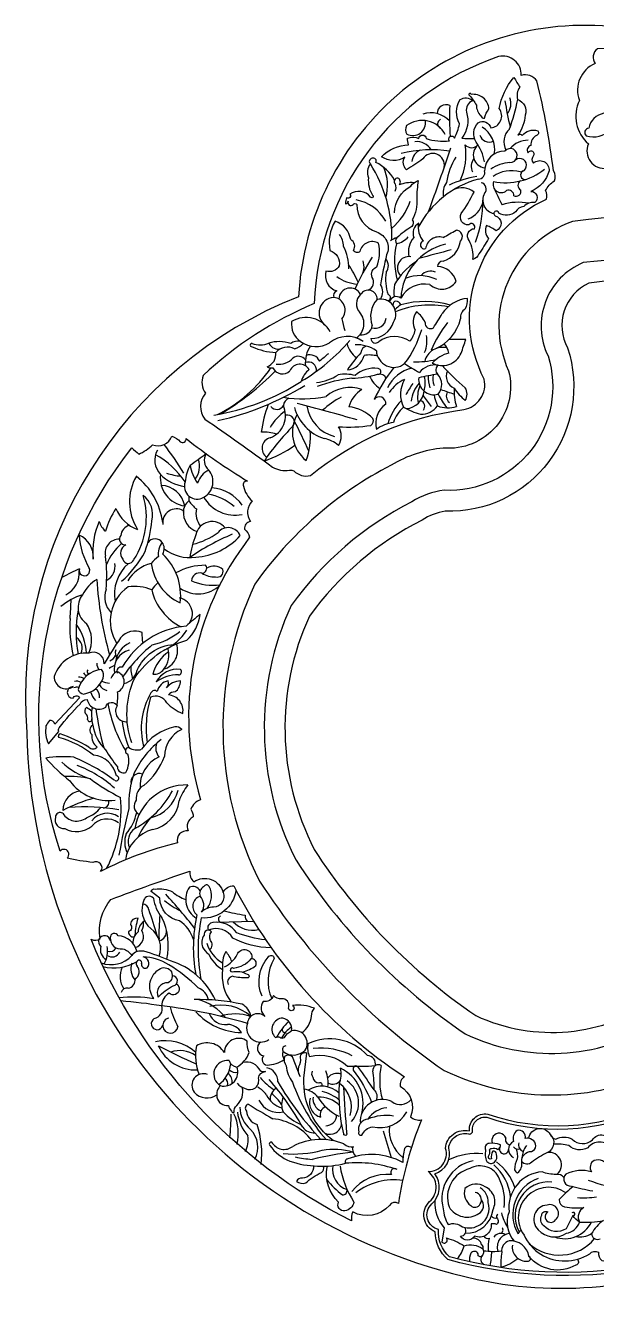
# Model space of a CAD drawing. Header units: metres. Extents: x 470 to 1949, y 2407 to 3900.
# Drawn here: x 486 to 1138, y 2442 to 3891 of the extents above; entities that cross this region are included whole.
import ezdxf

# ---------------------------------------------------------------- set-up
doc = ezdxf.new("R2010")
doc.units = ezdxf.units.M
for name, color, linetype in [('3', 3, 'Continuous'), ('4', 4, 'Continuous'), ('7', 7, 'Continuous')]:
    doc.layers.add(name, color=color, linetype=linetype)

# ---------------------------------------------------------------- blocks, each defined once
blk = doc.blocks.new('窗-072')
at = {"layer": '3'}
for points in [[(-136.89, 1075.11, 0.11), (-144.97, 1093.94, -0.35), (-142.82, 1112.24, -0.52), (-130.96, 1107.39, 0.59), (-122.88, 1125.69, -0.14), (-108.88, 1155.28, 0.01), (-103.17, 1146.05, 0.25), (-105.31, 1134.27, -0.41), (-98.08, 1119.55, -0.12), (-105.04, 1100.54, -0.44), (-101.02, 1100.27, -0.31), (-86.28, 1104.56, -0.58), (-87.35, 1100.27, 0.3), (-92.72, 1090.64, 0.55), (-95.4, 1083.68, -1.11), (-90.3, 1081, 0.38), (-90.43, 1073.87, -0.69), (-75.44, 1066.47, -0.23), (-92.78, 1046.96, -0.74), (-89.11, 1036.37, 0.23), (-99.62, 1032.5, 0.25), (-107.32, 1027.38, -0.32), (-123.22, 1026.35, 1.52), (-126.81, 1023.79, -0.72), (-125.78, 1009.45, 0.05), (-135.01, 1014.57, 0.32), (-132.96, 1002.27, -0.02), (-142.19, 987.42, -0.24), (-147.84, 982.29, 0.15), (-151.43, 1000.22, -0.64), (-146.3, 1011.49, 0.91), (-151.94, 1015.08, -0.58), (-159.12, 1025.84, 0.04), (-146.81, 1046.33, 0.3), (-166.57, 1048.31)], [(-175.16, 1069.9, 0.83), (-195.61, 1077.8, -0.03), (-211.23, 1067.58, -0.34), (-212.85, 1079.41, -0.3), (-234.94, 1079.95, -0.2), (-209.08, 1091.25, -0.09), (-210.16, 1097.71, -0.2), (-199.38, 1097.17, -0.98), (-192.34, 1097.15, 0.1), (-170.29, 1095.02, -1.17), (-165.44, 1097.71, 0.05), (-160.59, 1111.16, -0.27), (-160.06, 1134.3, -0.36), (-148.2, 1133.22, 0.35), (-154.13, 1122.46, -0.25), (-158.44, 1097.71, 0.06), (-146.53, 1097.36, 0.06)], [(-222.52, 1057.75, 0.15), (-240.15, 1074.56, 0.69), (-243.72, 1078.43, 0.64), (-245.51, 1073.08, 0.27), (-247.3, 1059.98, 0.17), (-243.42, 1043.31, -1.25), (-245.21, 1041.53, 0.4), (-265.18, 1044.2, -1.01), (-268.16, 1040.93, 0.13), (-269.05, 1035.28, 0.38), (-266.67, 1037.66, 0.85), (-261.9, 1034.38, -0.66), (-258.42, 1034.37, 0.33), (-239.53, 1008.42, -0.45), (-230.08, 986.6)], [(-203.92, 1055.2, 0.12), (-217.8, 1053.13, 0.47), (-219.29, 1059.68, 0.67), (-221.97, 1054.03, -0.21), (-222.27, 1046.88)], [(-222.56, 1026.64, -0.27), (-207.07, 1051.94, -0.16), (-199.92, 1057.3, 0.04), (-201.41, 1040.04, -0.15), (-205.58, 1019.8, -0.33), (-205.88, 1013.55, 0.06), (-220.18, 1002.83, 0.06)], [(-247.53, 952.99, 0.47), (-243.76, 965.13, -0.44), (-239.21, 975.35, 0.14), (-237.69, 997.69, 0.5), (-255.51, 989.74, -0.48), (-261.57, 990.87, 0.45), (-264.23, 1001.1, 0.29), (-279.01, 1018.51, 0.19), (-283.93, 990.87, -0.37), (-275.22, 976.11, -0.36), (-287.73, 971.19, 0.41), (-277.49, 952.26, 0.41), (-280.4, 946.17)], [(-472.61, 522.43, -0.19), (-469.82, 583.74, -0.18), (-420.15, 619.97, 0.17), (-407.32, 644.5, 0.03), (-420.71, 633.35, 0.25), (-481.54, 594.33, 0.59), (-486.56, 588.76, 0.59)], [(-461.8, 617.23, -0.05), (-462.56, 627.22, 0.34), (-483.21, 622.2, 0.01), (-498.84, 597.67, 0.01)], [(-479.78, 578.93, 0.29), (-467.27, 591.42, -0.28), (-432.46, 616.08)], [(-498.84, 597.67, 0.56), (-513.35, 607.71, 0.35), (-546.27, 585.41, 0.63), (-528.42, 575.94, 0.98), (-528.42, 564.79, -0.66), (-522.28, 565.35), (-545.72, 540.26, 0.41), (-550.74, 543.61, 0.06), (-554.14, 538.64, 0.15), (-551.89, 521.31), (-542.05, 533.3, -0.21), (-541.51, 536.8, -0.03), (-521.72, 559.22, -0.26), (-515.02, 563.67, 0.54), (-497.16, 556.43, -0.74), (-486.56, 557.54)], [(-400.86, 364.91, 0.3), (-398.88, 385.84, 0.6), (-404.14, 385.47, 0.36), (-407.52, 376.46, 0.36)], [(-413.7, 335.24, 0.17), (-427.04, 353.21, -0.36), (-445.82, 374.59), (-454.08, 380.97, -0.47), (-450.33, 383.22, -0.15), (-433.8, 380.59, 0.1), (-421.24, 373.44)], [(-407.47, 381.58, 0.39), (-417.66, 385.09, 0.43), (-411.18, 355.67, 0.43)], [(-385.65, 379.91, -0.51), (-394.75, 365.96, 0.21), (-406.01, 361.46, 0.36), (-407.52, 376.46, 0.61), (-410.52, 358.84, 0.1), (-411.67, 302.03, 0.1)], [(-373.36, 382.29, -0.4), (-406.39, 355.84, 0.1), (-406.65, 297.45, 0.1)], [(-384.6, 362.48, 0.02), (-364.71, 358.46, 0.31), (-362.07, 352.48)], [(-469.28, 339.64, -0.05), (-466.5, 355.54, 0.41), (-473.87, 349.85, -0.53), (-475.55, 342.82, 0.46), (-470.4, 337.69, 0.46)], [(-468.94, 327.7, 0.47), (-462.81, 343.82, 0.1), (-461.14, 353.2)], [(-345.46, 335.01, -0.06), (-372.59, 341.58, 0.3), (-395.32, 351.34, 0.3)], [(-467.5, 323.74, 0.33), (-485.6, 338.8, 0.88), (-492.97, 336.79, 0.48), (-481.24, 326.42, -0.2), (-472.53, 320.06)], [(-398.43, 325.62, 0.46), (-397.75, 334.46, -0.28), (-396.63, 342.71, 0.77), (-403.76, 339.33, 0.23), (-405.26, 328.08, 0.1), (-399.26, 321.33, 0.16), (-386.11, 306.7)], [(-340.31, 327.51, -0.12), (-376.35, 336.71, 0.38), (-399.76, 344.18, 0.38)], [(-377.37, 314.25, 0.11), (-383.11, 323.96, 0.15), (-386.11, 306.7, 0.2), (-377.95, 275.72)], [(-384.23, 309.33, 0.15), (-372.22, 320.96, -0.94), (-358.41, 316.88)], [(-359.08, 316.83, -0.19), (-375.6, 307.83, 1.39), (-377.1, 304.45, -0.21), (-362.83, 302.2, -1.12), (-362.83, 298.83, -0.07), (-376.72, 300.33, 0.48), (-380.86, 292.45, 0.48)], [(-348.52, 281.28, -0.29), (-342.69, 318.6, -0.77), (-337.07, 317.19, 0.24), (-339.4, 279.07, 0.24)], [(-484.96, 280.12, -0.07), (-451.65, 279.27, -0.46), (-445.06, 307.8, -0.97), (-437.92, 294.08, 0.6), (-447.26, 280.37, -0.1), (-432.97, 291.34, 0.91), (-433.96, 300.83, 0.91)], [(-430.08, 293.16, -1.12), (-436.82, 284.21, 0.29), (-443.96, 272.14, 0.29)], [(-310.73, 246.51, 0.21), (-301.54, 262.5, -0.17), (-298.66, 269.85, 0.13), (-319.43, 272.48, -2.2), (-323.17, 271.12, 0.51), (-329.59, 278.92, -0.28), (-337.68, 282.15, -0.39), (-347.64, 276.43, 0.37), (-345.77, 262.01, 0.64), (-362.45, 255.43, 0.73), (-342.16, 240.13)], [(-325.85, 234.06, 0.65), (-328.41, 228.63, 0.37), (-307.61, 229.91, 0.68), (-320.41, 248.44, 0.68)], [(-372.63, 214, 0.18), (-360.87, 227.7, -0.13), (-362.59, 238.7, 0.61), (-384.38, 227.7, 0.42), (-411.08, 234.05, 0.14), (-408.49, 206.82)], [(-349.86, 237.68, 0.68), (-346.96, 224.8, 0.62), (-343.76, 215.85, 0.14), (-327.51, 221.16, -0.19), (-328.41, 228.63)], [(-372.38, 198.59, 0.17), (-364.55, 193.7, 0.69), (-352.06, 203.48, -0.33), (-345.2, 209.84, -0.26), (-349.85, 210.08, 0.36), (-366.89, 218.3, 0.36)], [(-280.52, 143.81, -0.25), (-308.73, 203.29), (-306.1, 227.23, 0.55), (-312.34, 222.96, -0.23), (-313.98, 214.11, 0.2), (-312.34, 204.93), (-319.57, 223.62, 0.36), (-327.12, 223.95, 0.24), (-325.48, 215.09, 0.14), (-319.57, 199.68, 0.1), (-287.37, 144.82)], [(-400.3, 206.9, 0.76), (-413.03, 190.03, 0.39), (-391.7, 187.67, 0.39)], [(-241.99, 192.22, 0.01), (-256.83, 213.63, 0.95), (-261.78, 211.16, -0.06), (-244.27, 180.5)], [(-387.81, 196.63, 0.26), (-391.48, 185.38, 0.39), (-380.46, 177.31, 0.21), (-377.53, 172.17, 0.57), (-375.08, 170.95, -0.23), (-372.63, 177.55, 0.28), (-367.38, 194.66)], [(-270.95, 194.87, 0.01), (-268.1, 151.3, -1.37), (-270.85, 150.48, -0.07), (-274.98, 197.71)], [(-328.4, 185.48, 0.21), (-328.5, 171.33, 0.11), (-311.18, 159.12, 0.11)], [(-223.41, 167.38, 0.14), (-247.85, 164.4, 0.47), (-256.5, 152.19, 0.68), (-253.52, 149.21, -0.26), (-243.38, 157.25, 0.34), (-210.89, 171.25, 0.34)], [(-94.68, 146.24, -0.74), (-74.53, 149.78, -0.54), (-76.92, 132.72, 0.05), (-91.96, 123.5, -0.49), (-101.53, 124.19, -0.42), (-92.3, 133.74, 0.71), (-91.62, 144.66, 0.28), (-98.11, 146.03, 0.6), (-105.97, 153.54, 0.29), (-109.39, 143.3, 0.59), (-109.39, 127.94)], [(-74.53, 149.78, 0.24), (-69.06, 145.35, -0.26), (-53.35, 145.35, 0.4), (-34.21, 144.66, -0.69), (-15.76, 141.25, -0.62), (-16.1, 137.16, 0.49), (-38.65, 137.16, -0.32), (-56.76, 139.21, 0.1), (-71.11, 140.57, 0.1)], [(-328.41, 131.68, 0.09), (-291.32, 134.88, -0.13), (-261.98, 133.12)], [(-106.62, 136.17, -0.1), (-105.67, 126.64, 0.13), (-108.24, 116.2, 0.23), (-105.35, 113.31, 0.29), (-101.53, 124.19)], [(-1.85, 142.08, 0.56), (-12.94, 136.37, 0.04), (-13.72, 121.03, -0.22), (-18.87, 119.01, 0.37), (-32.66, 125.14, 0.43), (-35.04, 114.25, 0.19), (-59.49, 111.99, 0.72), (-54.18, 100.76, 0.02), (-33.97, 96.19)], [(-147.81, 124.84, 0.43), (-176.24, 79.08, 0.11), (-171.54, 64.06, -0.29), (-157.91, 61.95, 0.24), (-140.76, 64.29, 0.34), (-133.48, 85.18, 0.28), (-141, 99.02, 0.28)], [(-299.6, 119.93, -0.43), (-310.2, 108.43, 0.35), (-315.85, 105.05, 0.2), (-307.04, 103.69, -0.08), (-292.12, 113.63, 0.38), (-290.31, 119.66, 0.38)], [(-274.37, 119.79, 0.11), (-261.09, 85.48, -0.32), (-269.79, 77.25, -0.6), (-275.75, 85.48, -0.25), (-286.74, 118.87)], [(-118.21, 80.49, 0.15), (-122.67, 107.47, 0.46), (-150.86, 117.33, 0.44), (-170.6, 80.96, 0.43), (-142.17, 74.62, 0.49), (-139.87, 87.66)], [(-61.29, 108.97, 0.25), (-68.91, 111.92, -0.11), (-81.94, 114.32, 0.43), (-113.48, 76.3, 0.28), (-108.59, 48.33)], [(-286.93, 106.82, 0.05), (-272.08, 92.34, 0.51), (-267.72, 97.4, 0.51)], [(-155.1, 55.85, 0.39), (-128.78, 78.61, 0.44), (-136.3, 99.96, 0.37), (-155.56, 98.32, 0.32), (-149.93, 82.13, 0.5), (-141, 83.77, 0.54), (-145.93, 94.8, 0.54)], [(-52.59, 100.35, 0.03), (-65.77, 87.84, 0.41), (-60.65, 81.11, 0.08), (-42.32, 80.3, 0.43), (-46.36, 66.57, 0.06), (-23.72, 67.92, 0.12), (-35.04, 55.54, 0.56), (-26.69, 50.69)], [(-184.27, 86.81, 0.2), (-175.29, 61.12), (-177.39, 47.5, 1.01), (-173.07, 51.37, -0.08), (-156.29, 43.79, -0.26), (-138.51, 40.99, 0.46), (-139.71, 44.98, 0.35), (-147.96, 51.28)], [(-124.08, 74.15, 0.47), (-125.02, 70.4, -0.45), (-125.49, 64.29, 0.18), (-130.66, 64.76, -0.59), (-146.4, 53.26, -0.59), (-159.8, 53.26, 0.66), (-155.6, 61.31)], [(-48.72, 31.07, -0.67), (-49.92, 25.57, -0.37), (-94.6, 33.99, 0.38), (-113.35, 48.66, 0.38), (-120.54, 37.74, 0.03), (-121.5, 23.4)], [(-99.29, 53.97, 0.14), (-83.35, 35.86, 0.28), (-36.79, 36.18, -0.4), (-28.36, 37.74, 0.24), (-25.23, 29.93, -0.11), (-11.48, 24.63, 0.69), (-7.81, 27.45, 0.69)], [(-162.83, 31.6, 0.12), (-156.29, 43.79, 0.12)], [(-138.51, 40.99, -0.38), (-139.91, 33.81, -0.73), (-142.91, 36.41, 0.56), (-149.9, 36.8, 0.11), (-151.32, 28.89, 0.11)], [(-110.39, 44.58, 0.47), (-96.06, 29.2, 0.86), (-94.6, 33.99)]]:
    blk.add_lwpolyline(points, format="xyb", dxfattribs=at)
for points in [[(-132.67, 1125.44, 0.44), (-149.66, 1139.16, 1.87), (-151.19, 1138.29, -0.05), (-144.65, 1128.93, 0.21), (-140.29, 1118.91, 0.39), (-136.81, 1116.52, -0.13)], [(-320.41, 248.44, 0.38), (-328.67, 260.58, 0.67), (-335.84, 242.02, -0.21), (-331.66, 242.49, 0.31), (-327.25, 242.02, -0.16)], [(-304.86, 235.98, 0.17), (-303.29, 223.88, -0.26), (-267.35, 214.91, 0.03), (-240.67, 215.35, 0.44), (-248.21, 225.05, 0.33)], [(216.11, 26.66, -0.11), (12.23, 24.79, -0.11), (-170.23, 33.53, -0.23), (-180.69, 59.43, -0.6), (-187.06, 83.75, 0.39), (-184.2, 112.54, 0.41), (-170.92, 136.94, -0.46), (-151.99, 150.32, 0.52), (-148.26, 153.52, -0.49), (-134.61, 166.19, 0.19), (18.17, 173.33, 0.2), (182.59, 160.96, -0.73), (195.48, 143.75, -0.48), (213, 113.28, 0.37), (221.58, 99.44, 0.33), (225.37, 69.46, -0.4), (224.33, 45.86, -0.08)], [(-131.9, 134.39, -0.62), (-130.13, 136.51, -0.26), (-124.12, 135.62, 0.34), (-121.83, 140.03, 0.13), (-132.43, 141.27, 0.58), (-135.79, 135.09, 0.19), (-134.55, 124.15, 0.45), (-127.48, 123.45, 0.3), (-125.36, 131.04, 0.44), (-129.07, 134.04, 0.17), (-130.31, 126.62, -0.68), (-133.14, 129.27, 0.24)], [(-46.36, 66.57, -0.12), (-52.73, 72.69), (-59.29, 60.21, -0.37), (-80.54, 63.02, -0.36), (-82.41, 73, -0.6), (-76.79, 76.13, 1.22), (-69.29, 68.64, 0.82), (-77.42, 82.68, 0.65), (-85.85, 59.27, 0.37), (-58.98, 55.84, 0.26)]]:
    blk.add_lwpolyline(points, format="xyb", close=True, dxfattribs=at)
blk.add_lwpolyline([(-391.36, 351.69), (-356.76, 352.65)], dxfattribs=at)
for centre, radius, start, end in [((-127.91, 1130.64), 16.15, 321.91, 19.07), ((-173.38, 1120.95), 8.54, 65.81, 179.95), ((11.01, 1116.65), 181.3, 176.18, 185.52), ((280.02, 1199.41), 402.99, 189.45, 193.08), ((-293.85, 1172.3), 192.34, 339.94, 348.6), ((-196.32, 1089.5), 24.92, 27.86, 126.45), ((-205.06, 1112.29), 12.14, 242.21, 9.09), ((-187.7, 1098.11), 23.56, 42.29, 109.35), ((-176.88, 1111.34), 4.58, 113.23, 246.53), ((-20.47, 1104.11), 17.39, 99.68, 170.25), ((-204.01, 1105.9), 8, 152.81, 212.92), ((-132.46, 1102.94), 9.1, 196.22, 296.37), ((-151.28, 1087.18), 24.09, 348.8, 59.48), ((-101.26, 1093.93), 17.2, 133.92, 206.68), ((-37.37, 1102.89), 4.17, 93.29, 229.8), ((-33.68, 1122.83), 23.98, 254.59, 314.02), ((-201.35, 1078.5), 15.86, 30.6, 96.2), ((-2998.06, 2044.28), 2986.33, 340.1, 341.33), ((-213.23, 1082.19), 58.73, 334.7, 8.87), ((-149.09, 1096.83), 8.27, 222.37, 316.53), ((-135.31, 1081.67), 12.25, 129.39, 264.04), ((-112.43, 1081.14), 6.57, 268.12, 140.38), ((-95.63, 1073.64), 21.92, 89.42, 140.05), ((-187.7, 970.85), 115.72, 81.16, 104.24), ((-193.59, 1074.49), 12.35, 109.29, 176.09), ((-108.87, 1045.96), 64.82, 148.7, 171.49), ((-137.33, 1070.85), 12.15, 143.12, 206.51), ((-117.59, 1066.03), 19.3, 89.71, 178.61), ((-108.88, 1034.67), 40.08, 95.4, 123.44), ((-103.41, 1071.89), 6.48, 274.1, 126.12), ((-356.65, 1002.41), 131.71, 359.33, 32.45), ((-273.77, 1052.66), 44.59, 344.86, 22.44), ((-142.68, 1064.69), 6.07, 269.78, 17.32), ((-111.51, 1037.05), 29.64, 73.21, 125.7), ((-116.97, 1115.21), 60.01, 259.15, 308.29), ((-98.37, 1062.53), 4.18, 112.7, 281.14), ((-118.3, 969.38), 92.52, 105.3, 151.91), ((-158.46, 1045.08), 17.89, 144.2, 190.95), ((-125.44, 955.33), 107.52, 100.07, 114.72), ((-141.3, 1049.21), 6.11, 316.23, 78.87), ((-120.99, 1053.54), 7.78, 159.39, 311.03), ((-100.12, 1052.65), 5, 121.54, 242.76), ((-265.94, 999.62), 39.85, 28.45, 79.85), ((-242.93, 1036.23), 104.39, 338.93, 1.31), ((-125.57, 1038.61), 12.99, 150.64, 259.39), ((468.94, 1332.5), 660.34, 205.29, 206.85), ((-113.99, 1042.91), 5.12, 359.06, 111.62), ((-106.89, 1047.01), 4.63, 244.56, 14.98), ((-261.62, 1055.42), 56.81, 309.77, 341.78), ((-160.67, 1042.19), 22.92, 290.83, 344.94), ((-104.76, 986.24), 50.39, 78.62, 107.83), ((-194.12, 1007.24), 10.8, 119.13, 202.47), ((-178.48, 1012.94), 21.44, 170.34, 218.56), ((-289.96, 994.66), 18.91, 0, 36.91), ((-216.24, 986.47), 16.83, 103.56, 127.32), ((-217.56, 999.8), 4.01, 130.74, 220.07), ((-225.02, 1017.75), 21, 282.07, 318.01), ((-188.91, 989.5), 20.4, 138.13, 192.8), ((-180.12, 990.81), 12.87, 72.94, 172.46), ((-256.31, 1157.61), 173.95, 297.36, 302.07), ((-164.16, 1004), 6.2, 314.45, 88.1), ((-307.22, 975.08), 41.13, 357.74, 28.43), ((-152, 981.41), 70.43, 167.03, 195.6), ((-161.57, 943.08), 54.97, 103.05, 177.66), ((356.7, -1016.8), 2075.71, 104.66, 105.54), ((-194.11, 996.02), 3.73, 107.66, 289.25), ((-182.38, 1002.66), 22.77, 285.35, 352.21), ((-51.59, 861.27), 228.25, 147.34, 156.01), ((-268.5, 975.36), 17, 324.44, 19.5), ((632.03, 792.01), 883.8, 167.28, 169.16), ((-238.16, 976.18), 9.81, 321.38, 42.52), ((-167.07, 927.16), 63.49, 123.74, 150.63), ((-208.8, 974.03), 10.94, 80.79, 222.81), ((-176.26, 975.3), 5.41, 90.99, 178.94), ((-352.64, 920.05), 103.68, 22.95, 33.47), ((-185.49, 963.39), 45.49, 171.58, 198.64), ((-198.69, 929.64), 37.2, 63.78, 111.46), ((-188.16, 959.55), 11.55, 65.87, 141.05), ((-181.81, 957.06), 18.34, 13.19, 89.56), ((-255.55, 996.06), 37.31, 233.98, 266.33), ((-264.65, 944.22), 10.83, 24.93, 178.42), ((-245.53, 951.3), 11.84, 325.43, 36.21), ((-181.65, 950.8), 41.44, 169.58, 185.9), ((-194.07, 933.51), 25.35, 77.89, 152.22), ((-177.63, 970.52), 16.53, 227.71, 325.85), ((-279.5, 931.4), 14.79, 93.48, 234.14), ((-281.75, 933.97), 12.27, 318.69, 83.68), ((-247.01, 939.96), 11.79, 131.53, 224.06), ((-247.53, 944.55), 8.44, 357.67, 149.84), ((-221, 928), 24.29, 138.16, 200.94), ((-235.79, 930.08), 14.51, 328.94, 103.18), ((-229.21, 946.06), 2.86, 234.23, 77.62), ((-220.83, 939.95), 6.9, 51.12, 163.28), ((-220.16, 938.96), 3.91, 107.03, 185.02), ((-221.72, 937.25), 5.46, 19.8, 85.65), ((-193.44, 853.95), 88.24, 74.12, 105.2), ((-149.41, 912.14), 33.28, 96.13, 146.13), ((-169.56, 943.64), 16.67, 329.43, 5.48), ((-267.92, 921.11), 16.37, 303.99, 40.56), ((-184.14, 894.52), 55.14, 126.04, 133.37), ((-188.78, 853.82), 85.08, 78.22, 112.59), ((-188.17, 922.79), 16.57, 144.68, 207.93), ((-215.94, 911.93), 24.91, 24.58, 55.1), ((-626.17, 1202.39), 524.91, 327.1, 328.83), ((-150.62, 927.19), 9.19, 119.9, 189.64), ((-300.81, 920.63), 19.75, 172.38, 235.96), ((-306.72, 900.82), 26.27, 28.68, 121.36), ((-59.94, 970.08), 217.14, 191.75, 194.76), ((-254.11, 920.9), 10.55, 262.42, 351.38), ((-245.19, 929.9), 23.02, 270.5, 341.49), ((-240.9, 927.01), 10.34, 251.24, 357.27), ((-188.25, 921.51), 5.1, 171.17, 303.42), ((-67.44, 842.1), 131.78, 142.51, 155.86), ((-200.72, 935.86), 42.29, 293.63, 346.03), ((-267.39, 882.09), 26.87, 55.59, 129.08), ((-240.51, 907.21), 4.5, 184.23, 311.37), ((-222.3, 883.32), 25.55, 55.56, 126.6), ((-294.96, 944.51), 102.48, 323.21, 343.6), ((-230.27, 921.54), 28.22, 322.6, 346.66), ((-220.02, 904.67), 28.35, 337.37, 10.81), ((-158.56, 155.01), 751.07, 89.7, 90.93), ((-394.65, 982.44), 251.87, 339.25, 342.35), ((-358.46, 900.71), 1.52, 74.04, 285.96), ((-350.66, 923.32), 22.4, 250.74, 292.27), ((-333.93, 949.91), 56.1, 244.55, 268.41), ((-332.37, 870.43), 33.62, 70.76, 106.96), ((-333.51, 906.58), 9.54, 204.72, 291.9), ((-348.82, 892.16), 13.44, 330.22, 7.13), ((-324.35, 883.89), 14.93, 62.79, 138.27), ((-314.48, 893.78), 10.8, 75.97, 129.02), ((-323.1, 914.8), 18.5, 287.55, 318.58), ((-297.11, 924.29), 24.87, 233.62, 300.93), ((-410.82, 1032.21), 193.53, 300.98, 318.94), ((-278.76, 884.08), 28.63, 146.18, 186.05), ((-246.1, 907.2), 22.2, 193.62, 235.87), ((-258.2, 868.19), 32.89, 55.95, 93.04), ((-247.44, 893.16), 7.01, 106.24, 177.95), ((-223.17, 896.19), 16.62, 182.59, 308.22), ((-177.03, 881.47), 17.14, 74.35, 167.21), ((-186.1, 890.97), 15.37, 8.35, 45.84), ((-349.02, 893.27), 14.2, 291.41, 326.71), ((-333.13, 901.78), 19.32, 264.24, 316.17), ((-312.61, 872.21), 10.35, 31.07, 156.72), ((-314.11, 881.52), 8.56, 37.05, 126.46), ((-304.44, 876.96), 7.7, 351.47, 112.56), ((-303.14, 881.16), 10.37, 24.64, 109.24), ((267.16, 233.31), 860.18, 129.97, 130.7), ((-269.12, 895.16), 18.1, 275.46, 346.41), ((-162.34, 806.82), 126.42, 136.77, 146.2), ((-246.43, 861.68), 29.67, 74.95, 99.88), ((-49.75, 1139.49), 303.86, 237.53, 240.61), ((-203.05, 978.4), 93.59, 269.12, 282.29), ((-183.93, 862.57), 19.29, 81.41, 140.85), ((-177.09, 900.71), 19.48, 240.9, 337.33), ((-162.44, 861.6), 32.71, 104.95, 137.51), ((-177.44, 877.14), 5.77, 128.66, 224.9), ((-450.76, 954.84), 134.16, 296.55, 325.59), ((-519.29, 1056.89), 257.54, 300.68, 315.37), ((-340.08, 886.44), 7.4, 239.49, 283.04), ((-329.23, 883.51), 10.13, 205.04, 314.63), ((-290.02, 860.36), 22, 128.57, 164.38), ((-301.7, 910.5), 45.74, 276.36, 303.94), ((-269.74, 838.66), 34.49, 73.39, 100.75), ((-270.15, 997.46), 128.44, 273.09, 284.23), ((-242.34, 853.34), 25.4, 80.5, 133.66), ((-223.29, 880.74), 24.9, 202.39, 238.17), ((-78.3, 769.17), 182.15, 142.69, 154), ((-238.17, 875.66), 2.73, 261.59, 89.6), ((-236.38, 867.13), 6.08, 18.58, 107.19), ((-198.26, 845.54), 34.18, 103, 154.6), ((-184.92, 868.12), 14.62, 173.76, 285.68), ((-138.4, 593.26), 283.12, 98.76, 102.45), ((-220.8, 864.69), 27.54, 343.73, 12.97), ((-162.25, 870), 28.31, 176.89, 200.25), ((-170, 868.54), 16.09, 166.11, 202.3), ((-191.59, 863.25), 14.06, 319.1, 44.28), ((10.79, 1054.86), 255.82, 222.74, 229.54), ((-160.7, 871.13), 12.59, 156.56, 245.9), ((-430.49, 1051.73), 220.5, 279.4, 302.75), ((-449.89, 1094.62), 272.22, 282.59, 301.43), ((-248.99, 737.35), 132.63, 96.16, 110.86), ((-265.02, 826.29), 34.13, 70.3, 131.44), ((-240.01, 835.22), 26.85, 120.21, 165.26), ((-200.83, 838.99), 31.44, 112.55, 147.85), ((-189.34, 853.86), 27.48, 148.96, 206.16), ((-131.39, 810.1), 91.35, 143.75, 151.64), ((-175.37, 843.83), 31.55, 138.79, 173.62), ((-175.43, 851.74), 25.14, 155.39, 194.4), ((-32.53, 1245.62), 413.56, 249.36, 251.21), ((-110.45, 857.98), 55.42, 178.28, 196.44), ((-107.67, 901.65), 71.76, 215.83, 228.51), ((-165.54, 854.05), 12.03, 329.23, 30.77), ((-319.16, 842.14), 9.17, 115.93, 172.31), ((-309.91, 958.93), 109.35, 260.37, 281.77), ((-1041.35, -1901.72), 2841.41, 74, 75.19), ((-232.94, 775.07), 86.13, 117.86, 132.28), ((-236.98, 845.37), 6.22, 352.28, 144.17), ((-177.56, 810.93), 53.42, 136.28, 163.63), ((-212.55, 858.52), 18.25, 273.72, 355.11), ((-199.53, 842.46), 5.76, 322.34, 71.47), ((85.36, 1058.97), 348.57, 216.35, 218.43), ((-144.54, 860.5), 40.98, 189.83, 205.5), ((-132.63, 876.15), 53.15, 204.57, 221.21), ((-165.73, 852.19), 7.53, 146.92, 232.45), ((-230.49, 802.58), 119.72, 159.55, 172.69), ((-296.08, 795.52), 52.32, 125.69, 148.99), ((-349.26, 833.96), 23.02, 291.81, 24.12), ((-334.42, 846.46), 6.91, 214.97, 333.3), ((-324.39, 827.6), 6.62, 321.89, 106.3), ((-285.31, 817.9), 34.33, 150.73, 231.64), ((-275.98, 853.16), 43.41, 195.72, 251.75), ((-270.85, 848.11), 35.35, 188.57, 255.43), ((-269.87, 804.8), 37.45, 44.22, 84.03), ((-218.01, 826.07), 22.47, 124.74, 194.39), ((-192.49, 817.26), 32.59, 131.32, 162.26), ((-179.02, 903.41), 70.91, 240.43, 254.66), ((-197.22, 854.65), 19.63, 268.41, 323.08), ((-171.73, 869.5), 28.38, 249.8, 286.63), ((-160.49, 663.89), 225.08, 134.83, 145.79), ((-806.25, 577.03), 549.45, 23.91, 27.27), ((-266.63, 970.26), 147.48, 266.43, 278.44), ((-289.37, 814.22), 16.19, 326.91, 33.09), ((-248.22, 828.91), 5.56, 305.38, 21.18), ((-218.05, 790.91), 36.7, 98.6, 126.31), ((-346.61, 779.82), 38.1, 71.96, 93.95), ((-338.4, 802.67), 10.18, 103.12, 236.45), ((-361.6, 812.62), 59.09, 338.52, 6.28), ((-296.03, 780.61), 31.98, 50.78, 78.35), ((-431.42, 791.21), 19.25, 150.4, 224.23), ((-662.37, 632.2), 280.91, 31.5, 38.27), ((-690.04, 1183.47), 481.74, 304.53, 306.76), ((-391.63, 791.11), 11.97, 147.67, 230.24), ((-383.65, 898.47), 114.19, 288.92, 305.51), ((-492.5, 721.49), 86.28, 34.8, 60.42), ((-380.09, 767.04), 41.73, 152.03, 174.92), ((-378.9, 792.38), 38.49, 188.63, 216.38), ((-426.77, 785.14), 18.77, 320.56, 21.37), ((-426.24, 751.7), 48.47, 149.88, 212.79), ((-510.5, 722.6), 68.16, 7.98, 51.61), ((-418.31, 774.56), 27.09, 173.15, 261.92), ((-417.05, 805.56), 39.55, 224.61, 262.13), ((-419.69, 838.26), 62.46, 251.68, 264.48), ((-390.19, 763.37), 20.64, 116.16, 162.57), ((-412.22, 770.89), 16.98, 298.94, 40.43), ((-445.79, 743.31), 24.08, 10.58, 86.76), ((-410.33, 766.38), 12.13, 159, 301.45), ((-398.37, 727.8), 37.11, 33.7, 86.87), ((-532.45, 736.8), 73.81, 327.04, 16.53), ((-475.34, 739.67), 22.69, 344.73, 53.02), ((-410.3, 741.9), 13.18, 126.44, 181), ((-398.29, 754.63), 19.95, 173.02, 186.13), ((-380.2, 780.47), 47.12, 216.4, 229.08), ((-374.1, 773.62), 34.69, 210.47, 280.97), ((-408.99, 708.28), 51.58, 49, 79.99), ((-408.76, 696), 93.06, 147.9, 162.69), ((-455.64, 757.77), 34.25, 201.08, 250.65), ((-430.1, 732.06), 12.9, 58.85, 188.47), ((-404.04, 741.67), 19.44, 175.79, 250.19), ((-391.04, 741.04), 20.38, 169.19, 218.14), ((-438.88, 704.08), 70.82, 155.81, 185.55), ((-484.43, 738.48), 19.8, 195.77, 228.31), ((-472.15, 718.93), 10.75, 104.12, 176.58), ((-568.01, 743.51), 114.98, 340.06, 355.1), ((-396.1, 716.98), 15.87, 38.08, 168.42), ((-380.76, 714.54), 12.55, 23.64, 140.56), ((-530.86, 699.87), 21.64, 353.01, 67.75), ((-449.98, 725.16), 72.87, 184.14, 210.28), ((-484.77, 702.95), 13.13, 87.51, 192.2), ((-478.85, 716.07), 5.35, 139.01, 277.19), ((-450.22, 707.97), 8.5, 37.17, 145.32), ((-431.7, 702.82), 15.61, 138.77, 191.95), ((-452.91, 707.01), 11.26, 333.24, 32.8), ((-297.67, 528.7), 207.76, 112.42, 125.14), ((-322.84, 685.62), 95.29, 158.75, 172.17), ((-429.07, 774.27), 64.57, 282.95, 306.72), ((-415.95, 761.78), 62.93, 273.91, 317.88), ((-444.6, 669.21), 56.88, 131.38, 156.32), ((-474.31, 702.83), 8.82, 116.02, 219.42), ((-546.8, 750.17), 98.25, 311.04, 332.16), ((-481.36, 662.12), 55.39, 353.12, 45.96), ((-417.25, 738.21), 39.61, 231.97, 278.12), ((-517.51, 686.34), 5.04, 162.92, 24.22), ((-623.25, 681.96), 126.96, 353.88, 8.25), ((-502.66, 689.97), 14.24, 296.17, 12.76), ((-450.12, 663.75), 38.93, 131.12, 190.41), ((-475.73, 698.65), 5.58, 194.74, 338.91), ((-444.44, 656.64), 37.72, 104.75, 147.96), ((-406.02, 699.43), 48.43, 187.49, 245.16), ((-427.86, 671.62), 33.87, 124.35, 140.6), ((-402.41, 634.35), 57.01, 89.82, 119.48), ((-405.91, 688.41), 4.71, 271.74, 38.66), ((-394.3, 677.01), 13.33, 50.11, 121.18), ((-444.74, 509.44), 194.52, 113.51, 118.81), ((-546.49, 684.37), 24.02, 297.82, 4.71), ((-485.93, 645.9), 37.63, 121.95, 152.75), ((-166.18, 698.84), 340.31, 183.54, 195.8), ((-394.85, 724.17), 51.92, 246.23, 277.22), ((-407.78, 675.95), 8.02, 75.42, 174.95), ((-392.8, 705.78), 25.6, 239.56, 269.96), ((-391.34, 685.77), 5.78, 255.25, 14.68), ((-476.81, 661.11), 21.49, 160.12, 224.26), ((-453.77, 638.36), 39.2, 124.23, 212.94), ((-469.93, 628.99), 42.2, 67.01, 98.02), ((-430.35, 654.24), 26.81, 130.24, 149.53), ((-402.12, 680.06), 52.77, 193.4, 243.63), ((-409.31, 694.23), 30.09, 235.24, 314.22), ((-504.14, 610.42), 54.87, 106.14, 130.8), ((-782.65, 662.29), 252.39, 355.1, 359.17), ((-504.69, 651.24), 18.91, 141.04, 234.49), ((-429.97, 645.34), 15.15, 307.67, 78.54), ((-421.35, 632.25), 110.16, 175.58, 194.18), ((-417.87, 627.77), 107.6, 168.79, 191.21), ((-565.79, 605.54), 50.18, 2.57, 36.05), ((-538.86, 619.77), 28.22, 334.69, 34.73), ((-468.43, 680.15), 66.44, 283.36, 308.74), ((-462.06, 655.68), 49.44, 294.13, 327.95), ((-531.99, 612.3), 12.36, 336.64, 57.5), ((-465.18, 596.6), 22.82, 113.85, 173.22), ((-447.46, 610.27), 18.61, 286.6, 19.8), ((-497.09, 610.11), 10.33, 291.08, 332.76), ((-470.18, 592.18), 19.04, 104.83, 190.66), ((-479.84, 607.71), 8.39, 156.82, 219.82), ((-366.36, 507.13), 138.8, 128.67, 145.67), ((-417.53, 578.95), 35.89, 123.38, 165.96), ((-458, 606.08), 20.92, 319.3, 17.73), ((-499.02, 566.88), 25.31, 95.28, 165.68), ((-513.07, 590.23), 2.02, 126.25, 315.39), ((-497.62, 597.91), 8.25, 178.62, 227.38), ((-507.9, 586.64), 8.52, 341.25, 39.65), ((-480.42, 573.29), 24.07, 110.55, 124.39), ((-442.81, 593.65), 30.66, 176.59, 199.66), ((-451.07, 598.23), 10.65, 263.14, 327.03), ((-429.32, 569.94), 22.4, 82, 152.34), ((-428.07, 589.91), 2.89, 269.1, 49.74), ((-525.1, 573.37), 7.75, 56.03, 104.02), ((-522.24, 577.92), 6.89, 53.43, 97.18), ((-506.21, 599.94), 16.61, 221.88, 236.24), ((-521.64, 591.8), 23.19, 278.12, 340.1), ((-491.71, 601.75), 22.68, 245.63, 264.71), ((-479.77, 578.23), 13.85, 120.49, 156.82), ((-489.93, 580.4), 10.26, 292.52, 72.23), ((-429.03, 553.45), 33.59, 88.44, 126.82), ((-435.74, 568.83), 12.66, 100.26, 169.67), ((-443.25, 579.01), 5.72, 309.68, 23.5), ((-425.52, 563.18), 18.12, 92.14, 140.93), ((-439.67, 581.34), 13.47, 308.42, 359.8), ((-524.75, 570), 5.47, 70.6, 121.8), ((-517.95, 574.59), 5.77, 194.55, 265.91), ((-493.79, 575.49), 18.42, 194.49, 224.43), ((-512.95, 565.87), 9.91, 356.01, 53.16), ((-493.62, 583.07), 11.14, 209.48, 255.59), ((-539.72, 566.46), 53.91, 350.48, 4.74), ((-397.97, 536.22), 65.56, 149.16, 195.33), ((-450.85, 568.64), 3.61, 42.89, 160.86), ((-438.66, 553.02), 14.92, 349.88, 86.22), ((-431.97, 563.75), 7.06, 84.54, 143.86), ((-512.84, 552.62), 4.4, 129.33, 216.41), ((-578.1, 460.37), 114.25, 53.85, 56.85), ((-464.01, 549.63), 46.78, 171.63, 192.8), ((-367, 582.02), 130.1, 189.88, 210.92), ((-477.8, 552.52), 10.1, 150.16, 276.17), ((-362.31, 537.11), 96.59, 162.79, 188.53), ((-449.63, 555), 11.78, 28.36, 114.81), ((-409.96, 588.03), 40.15, 223.11, 249.58), ((-519.1, 546.03), 4.83, 342.39, 55.71), ((-512.47, 544.59), 2.03, 180.56, 22.09), ((-236.65, 589.52), 272.18, 187.34, 195.34), ((-507.15, 534.59), 5.29, 117.95, 231.15), ((-468.69, 545.62), 41.43, 188.83, 225.98), ((-385.49, 553.54), 96.75, 186.14, 201.6), ((-420.39, 487.14), 51.7, 102.63, 145.74), ((-412.89, 509.34), 28.44, 115.18, 179.57), ((-430.23, 531.3), 6.46, 35.81, 103.12), ((-540.52, 528.94), 1.95, 93.2, 225.65), ((-570.25, 430.38), 101.22, 52.62, 73.73), ((-589.58, 388.89), 150.21, 59.52, 70.98), ((-497.59, 528.7), 13, 172.16, 232.85), ((-390.26, 455.36), 88.66, 127.64, 154.36), ((-437.28, 517.43), 12.44, 159.16, 222.27), ((-538.24, 405.97), 103.25, 84.03, 98.96), ((-408.28, 638.07), 195.59, 221.7, 230.92), ((-599.5, 336.46), 186.64, 53.74, 67.31), ((-509.42, 522.11), 5.49, 223.5, 316.5), ((-512.02, 485.33), 25.68, 13.07, 82.78), ((-352.77, 604.05), 169.48, 211.37, 218.09), ((-475.45, 514.75), 3.18, 86.73, 258.07), ((-498.67, 505.42), 23.4, 330.98, 15.42), ((-467.32, 530.69), 15.05, 238.1, 286.21), ((-433.72, 480.81), 31, 114.32, 183.17), ((-502.45, 532.29), 65.21, 309.44, 339.59), ((-489.66, 557.26), 72.64, 227.13, 252.17), ((-559.1, 403.37), 103.33, 47.23, 70.46), ((-480.28, 499.58), 5.89, 180.7, 290.61), ((-533.53, 391.73), 98.78, 77.35, 91.79), ((-494.68, 513.34), 45.78, 216.3, 277.81), ((-369.04, 685.85), 243.95, 234.15, 242.07), ((-487.38, 488.71), 2.46, 225.75, 81.06), ((-385, 463.45), 90.41, 160.43, 182.17), ((-465.14, 484.98), 8.23, 70.09, 191.69), ((-519.68, 457.99), 18.46, 96.14, 179.5), ((-420.71, 432.69), 49.68, 88.18, 170.57), ((-512.78, 520.04), 90.15, 298.53, 331.4), ((-454.45, 469.7), 13.89, 118.28, 186.95), ((-462.79, 485.4), 35.25, 283.29, 346.79), ((-371.25, 445.86), 60.2, 142.68, 159.15), ((-465.1, 315.6), 160.18, 105.78, 117.13), ((-518.27, 264.82), 196.68, 80.18, 94.09), ((-525.44, 479.29), 29.81, 289.17, 321.75), ((-499.15, 465.51), 4.91, 264.56, 24.69), ((-602.3, 458.48), 119.58, 332.3, 5.68), ((177.83, 299.13), 672.7, 166.16, 170.03), ((-461.35, 462.3), 8.94, 140.29, 242.68), ((-458.05, 470.29), 30.69, 280.14, 354.38), ((-537.06, 449.25), 8.45, 163.83, 275.36), ((-540.7, 451.67), 4.48, 55.24, 180.85), ((-525, 463.36), 15.39, 211.37, 307.41), ((-495.83, 436.65), 18.74, 55.37, 141.47), ((-496.08, 431.24), 18.71, 54.39, 140.37), ((-513.93, 466.22), 47.2, 320.04, 347.66), ((-381.24, 390.11), 95.47, 140.3, 153.77), ((-525.13, 461.26), 23.27, 241.4, 308.98), ((-457.06, 427.83), 22.21, 158.68, 207.03), ((-442.78, 405.11), 36.33, 105.76, 170.71), ((-460.7, 428.5), 15.28, 126.19, 203.39), ((-455.9, 371.07), 5.4, 42.66, 164.56), ((-413.29, 380.33), 39.04, 188.25, 218.36), ((-814.52, 31.85), 510.08, 38.03, 42.79), ((-439.48, 363.72), 23.34, 154.83, 230.54), ((-463.13, 362.34), 6.99, 11.03, 81.96), ((-892.74, 209.23), 462.99, 16.3, 19.49), ((-382.68, 446.18), 94.28, 231.55, 242.57), ((-454.09, 342.27), 12.4, 124.52, 179.03), ((-292.25, 341.24), 154.44, 173.56, 182.12), ((-497, 329.69), 59.3, 347.22, 26.44), ((-395.32, 346.39), 4.95, 87.69, 206.48), ((-386.88, 354.66), 3.24, 110.03, 243.25), ((-357.57, 369.56), 25.38, 223.51, 282.94), ((-498.43, 333.26), 5.75, 6.62, 231.42), ((-459.25, 332.61), 12.25, 126.27, 184.67), ((-467.7, 327.49), 22.6, 339.3, 53.68), ((-449.34, 343.22), 9.89, 289.54, 5.36), ((-491.41, 325.79), 11.02, 164.36, 240.25), ((-521.04, 324.24), 25.46, 331.66, 10.22), ((-493.31, 330.44), 6.6, 249.87, 331.8), ((-368.67, 342.26), 34.09, 197.8, 239.04), ((-492.07, 337.56), 26.23, 248.76, 318.16), ((-489.54, 349.98), 41.73, 255.58, 301.87), ((-491.22, 326.75), 8.03, 234.3, 335.35), ((-463.76, 313.36), 11.03, 76.21, 142.63), ((-464.91, 312.28), 3.44, 94.11, 221.08), ((-465.59, 313.08), 2.66, 336.71, 80.57), ((-464.02, 267.05), 51.72, 58.95, 87.55), ((-462.54, 312.47), 6.3, 319.08, 83.29), ((-502.14, 168.1), 161.28, 65.66, 75.27), ((-456.6, 247.78), 70.44, 24.98, 72.71), ((-358.41, 312.52), 4.36, 331.79, 98.71), ((-462.43, 300), 21.16, 154.8, 213.65), ((-455.97, 307.56), 17.34, 162.76, 219.3), ((-473.12, 304.76), 7.69, 297.98, 43.08), ((-459.54, 311.53), 3.64, 172.13, 298.92), ((-516.82, 181.1), 152.59, 45.14, 58.61), ((-378.63, 342.93), 40.42, 286.67, 306.54), ((-477.13, 296.57), 7.75, 279.31, 10.36), ((-477.17, 283.47), 5.6, 76.74, 165.13), ((-409.21, 80.51), 197.7, 77.85, 91.15), ((-423.28, 228.66), 51.51, 39.03, 74.15), ((-415.76, 273.8), 16.81, 14.39, 66.98), ((-521.63, -208.78), 487.15, 80.83, 85.47), ((-452.88, 269.27), 9.37, 280.96, 17.83), ((-499.97, -208.26), 483.65, 73.48, 83.35), ((-363.96, 288.53), 74.04, 193.59, 209.22), ((-367.76, 305.31), 58.41, 221.44, 269.62), ((-387.65, 230.35), 42.6, 48.3, 104.56), ((-374.34, 260.21), 15.16, 7.41, 63.6), ((-448.41, 255.13), 5.62, 118.56, 343.47), ((-435.76, 253.53), 7.27, 102.82, 350.95), ((-383.92, 270.25), 15.89, 199.29, 279.37), ((-373.95, 217.37), 47.12, 71.9, 107.58), ((-382.58, 237.29), 17.34, 33.66, 85.89), ((-265.17, 200.14), 81.59, 135.42, 148.78), ((-305.91, 228.65), 27.41, 122.14, 151.69), ((-326.1, 250.23), 3.44, 179.49, 264.25), ((-440.85, 194.92), 44.16, 48.82, 101.96), ((-411.49, 250.44), 39.25, 204.31, 272.24), ((-200.26, 708.86), 535.1, 242.52, 246.78), ((-426.77, 203.28), 26.4, 55.66, 109.18), ((-292.89, 166.53), 65.52, 62.53, 96.04), ((-381.61, 207.35), 12.87, 82.7, 239.32), ((-371.5, 222.83), 8.9, 197.75, 262.7), ((-407.76, 221), 29.84, 307.4, 352.23), ((-384.82, 209.02), 13.17, 255.25, 22.23), ((-385.98, 200.2), 9.07, 348.2, 56.71), ((-373.4, 217.37), 8.54, 224.41, 281.85), ((-346.51, 200.67), 12.94, 356.23, 79.39), ((-295.96, 207.62), 5.44, 153.3, 217.59), ((-312.69, 199.52), 27.04, 350.61, 23.57), ((-277.3, 196.98), 11, 68.82, 142.03), ((-301.62, 207.24), 28.3, 340.32, 11.35), ((-289.31, 179.29), 36.9, 345.04, 65.27), ((-237.72, 210.84), 5.39, 61.11, 185.29), ((-339.83, 195.37), 97.9, 358.15, 8.79), ((-170.51, 201.41), 66.13, 167.65, 196.04), ((-386.81, 198.03), 5.76, 342.66, 60.05), ((-364.23, 173.22), 24.45, 36.06, 61.64), ((-308.52, 238.43), 54.16, 219.62, 238.28), ((-552.21, 20.44), 278.08, 29.35, 40.81), ((-329.11, 183.46), 11.89, 118.81, 186), ((-58.94, 363.17), 319.56, 210.74, 223.04), ((-291.59, 172.47), 23.32, 45.34, 123.69), ((-293.66, 205.47), 6.71, 190.02, 262.84), ((-293.4, 196.96), 2.15, 327.26, 120.73), ((-281.18, 206.68), 8.95, 241.7, 324.27), ((-290.39, 176.3), 26.88, 342.13, 54.56), ((-282.34, 179.7), 25.71, 317.36, 54.88), ((-332.9, 191.69), 20.83, 206.11, 282.17), ((-323.52, 197.47), 23.15, 205.22, 254.57), ((-369.43, 151.91), 47.54, 33.88, 51.21), ((-312.45, 170.95), 22.37, 40.05, 79.66), ((-289.33, 180.02), 14.07, 162.51, 255.51), ((-287.5, 183.81), 12.59, 172.96, 246.26), ((-293.92, 158.68), 26.7, 44.27, 93.02), ((-255.01, 209.51), 47, 210.93, 244.11), ((-303.56, 146.84), 45.71, 51.45, 74.31), ((-234.07, 162.1), 21.04, 64.33, 184.88), ((-246.72, 186.13), 7.71, 329.96, 52.14), ((-216.86, 191.65), 13.33, 232.61, 319.58), ((-510.54, 165.22), 132.51, 351.91, 1.76), ((-412.79, 151.31), 41.66, 344.99, 26.08), ((-329.62, 176.26), 42.69, 187.1, 220.39), ((-342.94, 175.67), 26.66, 179.85, 231.85), ((-360.22, 174.79), 4.29, 111.43, 220.46), ((-349.08, 173.29), 14.46, 185.09, 253.05), ((-83.97, 620.2), 521.56, 237.81, 240.81), ((-285.61, 169.01), 7.69, 109.78, 199.82), ((-228.02, 151.59), 23.61, 94.34, 147.15), ((-437.63, 131.48), 88.85, 353.51, 18.35), ((-344.16, 110.79), 54.4, 38.12, 83.88), ((-284.07, 161.28), 11.3, 245.55, 355.33), ((-287.88, 168.43), 10.27, 269.89, 359.29), ((-195, 154.19), 32.6, 173.81, 233.33), ((-383.42, 144.34), 21.71, 330.52, 11.31), ((-377.28, 137.7), 24.66, 332.28, 43.58), ((-292.49, 86.73), 58.32, 68.07, 117.32), ((-299.01, 164.91), 13.55, 217.08, 273.26), ((755.84, 438.12), 1029.26, 196.06, 197.54), ((-123.05, 144.11), 6.9, 21.76, 202.34), ((-112.2, 144.87), 4.79, 157.95, 264.26), ((-339.63, 140.67), 2.01, 83.45, 217), ((-303.94, 167.19), 46.48, 216.63, 247.13), ((-327.6, 149.08), 13.44, 208.54, 308.37), ((-223.54, -196.15), 331.5, 96.66, 103.5), ((-262.69, 150.69), 12.71, 230.9, 277.25), ((-251.3, 137.18), 11.42, 175.97, 225.71), ((-156.86, 122.07), 57.91, 165.67, 178.78), ((-209.51, 134.63), 3.89, 38.12, 152.83), ((-118.24, 135.77), 4.33, 157.34, 357.96), ((-104.78, 141.52), 5.66, 215.84, 286.26), ((-97.66, 140.25), 6.92, 166.15, 250.17), ((-81.9, 127.56), 19.13, 142.01, 180.32), ((-75.39, 121.05), 11.77, 309.63, 97.51), ((-292.07, 216.87), 97.23, 252.07, 283.71), ((-291.09, 252.51), 126.7, 258.22, 265.54), ((-266.98, 124), 2.59, 89.03, 217.78), ((-258.06, 8.72), 114.22, 70.6, 95.51), ((-244.38, 68.63), 62.18, 61.55, 111.26), ((-143.54, 65.95), 65.84, 85.5, 114.65), ((-158.57, 85.63), 46.74, 6.47, 49.07), ((-154.62, 84.26), 48.97, 17.95, 53.69), ((-261.19, 116.69), 20.36, 169.95, 251.3), ((-229.51, 69.16), 42.73, 84.61, 141.74), ((-222.51, 113.74), 3.62, 48.7, 214.49), ((-222.79, 46.79), 59.94, 82.17, 127.38), ((-73.8, 73.79), 36.23, 109.42, 210.84), ((-75.72, 72.64), 32.03, 84.64, 208.65), ((-75.96, 70.8), 28.77, 54.83, 215.8), ((18.52, 256.87), 160.77, 249.26, 261.85), ((-43.1, 177.36), 87.78, 266.43, 278.44), ((-75.21, 86.53), 46.95, 193.75, 212.04), ((-52.42, 74.23), 1.57, 258.78, 142.36), ((-126.31, 75.35), 5.12, 217.13, 284.62), ((-122.74, 59.03), 3.48, 292.14, 37.53), ((-60.5, 79.13), 28.44, 249.66, 333.69), ((-134.12, 55.12), 4.11, 211.41, 292.63), ((-78.35, 41.42), 55.09, 169.64, 182.73), ((-121.43, 48.17), 7.63, 55.94, 148.48), ((-112.14, 42.89), 12.64, 94.68, 198.96), ((-101.65, 54.82), 3.29, 90.04, 173.12), ((-65.59, 78.46), 43.37, 228.53, 320.31), ((-46.32, 74.14), 21.75, 260.27, 301.22), ((-128.58, 102.99), 64.37, 261.72, 277.09), ((-198.08, 39.71), 68.07, 347.53, 359.1), ((-134.89, 31.06), 5.54, 133.55, 245.89), ((-131.63, 63.59), 41.22, 284.22, 310)]:
    blk.add_arc(centre, radius, start, end, dxfattribs=at)
at = {"layer": '4'}
for points in [[(633.37, 532.25, 0.21), (472.65, 988.73, 0.21), (-3.37, 1202.2, 0.44), (-313.8, 946.81, 0.33), (-572.44, 532.25, 0.36), (-119.89, 7.39, 0.08), (4.09, 9.66, 0.29), (477.75, 175.27, 0.18)], [(367.06, 841.67, 0.28), (-53.14, 1018.23, 0.44), (-114, 876.4, -0.52), (-176.1, 802.79, 0.11), (-225.65, 786.61, 0.12), (-355.52, 673.26, 0.23), (-350.91, 390.88, 0.1), (-175.27, 210.76, 0.22), (22.31, 207.62, 0.19), (160.31, 185.7, 0.21), (404.74, 372.77, 0.29)], [(318.73, 806.11, 0.27), (-37.71, 959.77, 0.43), (-57.83, 898.06, -0.52), (-174.21, 742.63, 0.11), (-196.12, 734.31, 0.12), (-303.43, 642.98, 0.23), (-298.89, 420.93, 0.1), (-145.29, 262.95, 0.27), (26.72, 278.77, 0.25), (147.17, 244.24, 0.21), (351.72, 400.86, 0.29)]]:
    blk.add_lwpolyline(points, format="xyb", close=True, dxfattribs=at)
at = {"layer": '7'}
for points in [[(-29.47, 1182.49, 0.42), (-31.49, 1168.49, 0.41), (-46.54, 1133.55, 0.34), (-38, 1092.11, 0.59), (-20.51, 1068.95, 0.18), (-12.16, 1053.76, -0.19), (327.38, 922.14, 0.13), (345.66, 928.86, 0.71), (368.74, 940.39, 0.45), (396.64, 968.25, 0.46), (413.95, 1006.68, -0.12), (421.65, 1018.21, 0.21)], [(-322.55, 781.86, -0.12), (-318.24, 781.14, 0.27), (-302.6, 776.69, -0.14), (-156.45, 839.42, 0.42), (-137.13, 868.37, -0.43), (-77.95, 1039.67, 0.17), (-78.73, 1047.73, -0.15), (-70.4, 1056.94, 0.27), (-71.28, 1066.57, 0.03), (-87.07, 1152.01, 0.33), (-101.98, 1157.27, 0.5), (-123.48, 1175.23, 0.31), (-299.07, 940.2, 0.09), (-404.64, 871.86, 0.25), (-402.32, 855.07, 0.35), (-403.04, 830.31, -0.01), (-338.72, 784.73, 0.18)], [(334.84, 817.96, 0.27), (-43.16, 979.23, 0.43), (-76.4, 890.44, -0.52), (-175.23, 762.67, 0.11), (-206.04, 751.71, 0.12), (-320.81, 653.07, 0.23), (-316.24, 410.93, 0.1), (-155.24, 245.52, 0.25), (24.98, 253.91, 0.22), (151.54, 224.73, 0.21), (369.39, 391.5, 0.29)], [(-472.44, 802.88, -0.02), (-465.86, 796.97, 0.09), (-452.71, 805.84, 0.41), (-434.29, 814.05, -0.13), (-426.39, 808.8, 0.63), (-420.8, 811.75, 0.03), (-362.25, 771.34, 0.63), (-366.2, 766.42, 0.16), (-357.97, 752.62, 0.35), (-359.62, 732.91, 0.43), (-365.21, 725.68, -0.15), (-360.36, 717.94, 0.24), (-407.03, 468.23, 0.24), (-416.24, 459.2, -0.18), (-414.24, 451.89, 0.41), (-418.9, 438.59, 0.55), (-428.89, 427.29, 0.06), (-502.12, 400.03, 0.83), (-509.44, 408.67, -0.03), (-534.07, 412.66, 1.11), (-540.73, 419.31, -0.25)], [(-385.65, 379.91, -0.29), (-375.44, 386.4, 0.13), (-212.99, 204.67, 0.33), (-217.01, 195.8, -0.37), (-207.27, 166.6, 0.22), (-196.95, 163.73, 0.06), (-218.73, 84.15, 0.41), (-227.33, 82.43, -0.35), (-262.3, 76.13, 0.12), (-263.45, 67.54, -0.18), (-511.23, 335.49, 0.3), (-502.62, 336.33, -0.22), (-492.41, 373.42, -0.01), (-417.22, 400.31, 0.24), (-413.5, 390.11, -0.53)], [(217.97, 24.01, -0.11), (12.17, 21.74, -0.11), (-171.68, 30.81, -0.22), (-183.79, 57.26, -0.55), (-189.08, 85.98, 0.48), (-190.59, 114.69, 0.52), (-173.95, 136.61, -0.47), (-151.25, 153.23, -0.5), (-133.85, 169.1, 0.19), (18.23, 176.66, 0.2), (181.65, 163.81, -0.62), (199.82, 145.8, -0.43), (215.93, 112.53, 0.5), (227.03, 101.99, 0.39), (227.58, 71.49, -0.39), (227.03, 44.31, -0.08)]]:
    blk.add_lwpolyline(points, format="xyb", close=True, dxfattribs=at)

msp = doc.modelspace()

# ---------------------------------------------------------------- block references
at = {"layer": '3', "xscale": 1.2, "yscale": 1.2, "zscale": 1.2}
msp.add_blockref('窗-072', (1174.1, 2444.67), dxfattribs=at)

doc.saveas('drawing.dxf')
